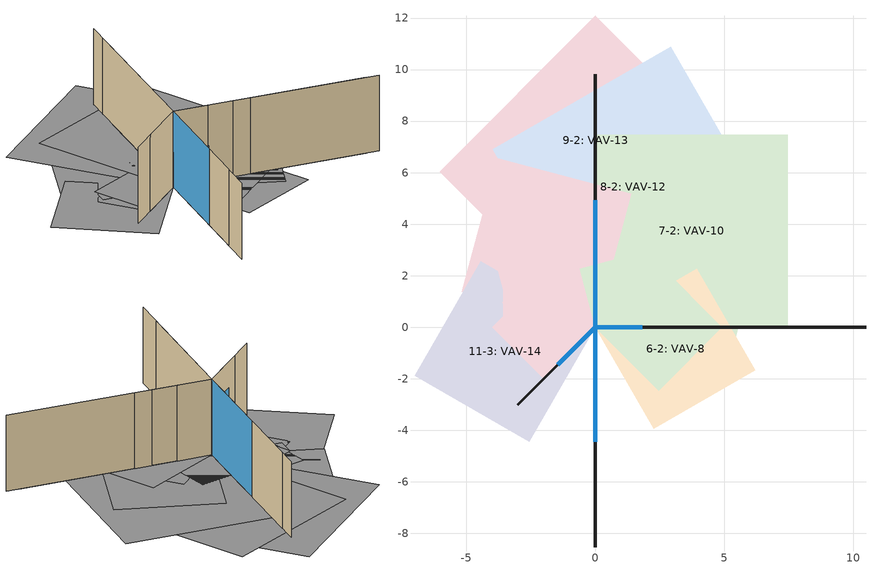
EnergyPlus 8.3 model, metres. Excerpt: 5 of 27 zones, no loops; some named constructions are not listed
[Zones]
11-3: VAV-14
 floor adiabatic (TypicalFloorInterior): -4.45,2.57 0,0 -2.57,-4.45 -7.02,-1.88 z4.79
 wall outside (MetalFrameWallU082): 0,0 0,-6.89 / 0,0 -1.45,-1.45 z4.79:8.75
 window (NFRC CW/SF): 0,0 0,-4.45 z4.79:8.75; 0,0 -1.45,-1.45 z4.79:7.39
6-2: VAV-8
 floor adiabatic (TypicalFloorInterior): 3.93,2.27 6.2,-1.66 2.27,-3.93 0,0 z4.79
 wall outside (MetalFrameWallU082): 0,0 1.76,0 / 0,0 1.76,0 z4.79:8.75
 window (NFRC CW/SF): 0,0 1.67,0 / 0,0 1.67,0 z4.79:6.45
7-2: VAV-10
 floor adiabatic (TypicalFloorInterior): 2.46,2.46 4.91,0 2.46,-2.46 0,0 z4.79; 1.19,2.06 3.25,0.87 2.06,-1.19 0,0 z4.79; 1.39,5.18 6.57,3.79 5.18,-1.39 0,0 z4.79; 7.47,7.47 7.47,0 0,0 0,7.47 z4.79; 1.66,2.87 2.26,0.61 0,0 -0.61,2.26 z4.79
 wall outside (MetalFrameWallU082): 0,0 0,-8.53 / 0,0 3.04,0 / 0,0 3.94,0 / 0,0 10.5,0 z4.79:8.75
 window (NFRC CW/SF): 0,0 0,-1.29 z4.79:6.08; 0,0 1.75,0 z4.79:6.54
8-2: VAV-12
 floor adiabatic (TypicalFloorInterior): 2.92,10.89 6.9,3.99 0,0 -3.99,6.9 z4.79
 wall outside (MetalFrameWallU082): 0,0 9.85,0 / 0,0 0,8.7 z4.79:8.75
 window (NFRC CW/SF): 0,0 1.83,0 z4.79:6.61
9-2: VAV-13
 floor adiabatic (TypicalFloorInterior): 0,12.08 6.04,6.04 0,0 -6.04,6.04 z4.79; -0.87,3.25 1.19,2.06 0,0 -2.06,1.19 z4.79; -3.79,6.56 1.39,5.18 0,0 -5.18,1.39 z4.79; 0,3.57 0,0 -3.57,0 -3.57,3.57 z4.79; -0.8,2.97 0,0 -2.97,-0.8 -3.77,2.18 z4.79; -1.32,2.29 0,0 -2.29,-1.32 -3.61,0.97 z4.79; -2,2 0,0 -2,-2 -4,0 z4.79
 wall outside (MetalFrameWallU082): 0,0 -3.02,-3.02 / 0,0 -1.97,-1.97 / 0,0 0,2.38 / 0,0 0,1.64 / 0,0 0,9.81 / 0,0 0,3.77 / 0,0 0,2.05 / 0,0 0,2.38 z4.79:8.75
 window (NFRC CW/SF): 0,0 0,4.92 z4.79:8.75
[Schedule:Week:Daily]
OfficeLightsWk: OfficeLightsSun, OfficeLightsWD, OfficeLightsWD, OfficeLightsWD, OfficeLightsWD, OfficeLightsWD, OfficeLightsSat, OfficeLightsSun, OnDay, OffDay, OfficeLightsSun, OfficeLightsSun
ManufacturingLightsWk: ManufacturingLightsSun, ManufacturingLightsWD, ManufacturingLightsWD, ManufacturingLightsWD, ManufacturingLightsWD, ManufacturingLightsWD, ManufacturingLightsSat, ManufacturingLightsSun, OnDay, OffDay, ManufacturingLightsSun, ManufacturingLightsSun
RetailLightsWk: RetailLightsSun, RetailLightsWD, RetailLightsWD, RetailLightsWD, RetailLightsWD, RetailLightsWD, RetailLightsSat, RetailLightsSun, OnDay, OffDay, RetailLightsSun, RetailLightsSun
Healthcare Process8: ScheduleDay 7, ScheduleDay 1, ScheduleDay 2, ScheduleDay 3, ScheduleDay 4, ScheduleDay 5, ScheduleDay 6, ScheduleDay 8, ScheduleDay 1, ScheduleDay 8, ScheduleDay 8, ScheduleDay 8
ManufacturingInfiltrationWk: ManufacturingInfiltrationSun, ManufacturingInfiltrationWD, ManufacturingInfiltrationWD, ManufacturingInfiltrationWD, ManufacturingInfiltrationWD, ManufacturingInfiltrationWD, ManufacturingInfiltrationSat, ManufacturingInfiltrationSun, ManufacturingInfiltrationWD, ManufacturingInfiltrationWD, ManufacturingInfiltrationSun, ManufacturingInfiltrationSun
ManufacturingReceptacleWk: ManufacturingReceptacleSun, ManufacturingReceptacleWD, ManufacturingReceptacleWD, ManufacturingReceptacleWD, ManufacturingReceptacleWD, ManufacturingReceptacleWD, ManufacturingReceptacleSat, ManufacturingReceptacleSun, OnDay, OffDay, ManufacturingReceptacleSun, ManufacturingReceptacleSun
OfficeInfiltrationWk: OfficeInfiltrationSun, OfficeInfiltrationWD, OfficeInfiltrationWD, OfficeInfiltrationWD, OfficeInfiltrationWD, OfficeInfiltrationWD, OfficeInfiltrationSat, OfficeInfiltrationSun, OfficeInfiltrationWD, OfficeInfiltrationWD, OfficeInfiltrationSun, OfficeInfiltrationSun
OfficeReceptacleWk: OfficeReceptacleSun, OfficeReceptacleWD, OfficeReceptacleWD, OfficeReceptacleWD, OfficeReceptacleWD, OfficeReceptacleWD, OfficeReceptacleSat, OfficeReceptacleSun, OnDay, OffDay, OfficeReceptacleSun, OfficeReceptacleSun
RetailInfiltrationWk: RetailInfiltrationSun, RetailInfiltrationWD, RetailInfiltrationWD, RetailInfiltrationWD, RetailInfiltrationWD, RetailInfiltrationWD, RetailInfiltrationSat, RetailInfiltrationSun, RetailInfiltrationWD, RetailInfiltrationWD, RetailInfiltrationSun, RetailInfiltrationSun
RetailReceptacleWk: RetailReceptacleSun, RetailReceptacleWD, RetailReceptacleWD, RetailReceptacleWD, RetailReceptacleWD, RetailReceptacleWD, RetailReceptacleSat, RetailReceptacleSun, OnDay, OffDay, RetailReceptacleSun, RetailReceptacleSun
RetailRefrigerationWk: RetailRefrigerationSun, RetailRefrigerationWD, RetailRefrigerationWD, RetailRefrigerationWD, RetailRefrigerationWD, RetailRefrigerationWD, RetailRefrigerationSat, RetailRefrigerationSun, RetailRefrigerationWD, RetailRefrigerationSun, RetailRefrigerationSun, RetailRefrigerationSun
Schedule:Week:Daily {98df8ab3-89ee-41c6-8e2c-8edf02859020}: {25b6229c-41b1-4be7-bffb-c5d8b7d84943}, {25b6229c-41b1-4be7-bffb-c5d8b7d84943}, {25b6229c-41b1-4be7-bffb-c5d8b7d84943}, {25b6229c-41b1-4be7-bffb-c5d8b7d84943}, {25b6229c-41b1-4be7-bffb-c5d8b7d84943}, {25b6229c-41b1-4be7-bffb-c5d8b7d84943}, {25b6229c-41b1-4be7-bffb-c5d8b7d84943}, {25b6229c-41b1-4be7-bffb-c5d8b7d84943}, {25b6229c-41b1-4be7-bffb-c5d8b7d84943}, {25b6229c-41b1-4be7-bffb-c5d8b7d84943}, {25b6229c-41b1-4be7-bffb-c5d8b7d84943}, {25b6229c-41b1-4be7-bffb-c5d8b7d84943}
Schedule:Week:Daily {e5b99443-7911-4607-9b12-11c7525f9967}: {e40d94a2-bbc0-4fb2-adbf-e4330107f41a}, {e40d94a2-bbc0-4fb2-adbf-e4330107f41a}, {e40d94a2-bbc0-4fb2-adbf-e4330107f41a}, {e40d94a2-bbc0-4fb2-adbf-e4330107f41a}, {e40d94a2-bbc0-4fb2-adbf-e4330107f41a}, {e40d94a2-bbc0-4fb2-adbf-e4330107f41a}, {e40d94a2-bbc0-4fb2-adbf-e4330107f41a}, {e40d94a2-bbc0-4fb2-adbf-e4330107f41a}, {e40d94a2-bbc0-4fb2-adbf-e4330107f41a}, {e40d94a2-bbc0-4fb2-adbf-e4330107f41a}, {e40d94a2-bbc0-4fb2-adbf-e4330107f41a}, {e40d94a2-bbc0-4fb2-adbf-e4330107f41a}
Schedule:Week:Daily {f4f8fead-8e00-4b3a-a1c7-3462b7c18819}: {ca685f56-4d8c-4293-ba1a-00f97c919544}, {ca685f56-4d8c-4293-ba1a-00f97c919544}, {ca685f56-4d8c-4293-ba1a-00f97c919544}, {ca685f56-4d8c-4293-ba1a-00f97c919544}, {ca685f56-4d8c-4293-ba1a-00f97c919544}, {ca685f56-4d8c-4293-ba1a-00f97c919544}, {ca685f56-4d8c-4293-ba1a-00f97c919544}, {ca685f56-4d8c-4293-ba1a-00f97c919544}, {ca685f56-4d8c-4293-ba1a-00f97c919544}, {ca685f56-4d8c-4293-ba1a-00f97c919544}, {ca685f56-4d8c-4293-ba1a-00f97c919544}, {ca685f56-4d8c-4293-ba1a-00f97c919544}
Schedule:Week:Daily {949fd8cf-5b1a-43aa-97ad-52008e4e8cc7}: {52792177-df65-476a-a06f-2a9a31ef3bab}, {52792177-df65-476a-a06f-2a9a31ef3bab}, {52792177-df65-476a-a06f-2a9a31ef3bab}, {52792177-df65-476a-a06f-2a9a31ef3bab}, {52792177-df65-476a-a06f-2a9a31ef3bab}, {52792177-df65-476a-a06f-2a9a31ef3bab}, {52792177-df65-476a-a06f-2a9a31ef3bab}, {52792177-df65-476a-a06f-2a9a31ef3bab}, {52792177-df65-476a-a06f-2a9a31ef3bab}, {52792177-df65-476a-a06f-2a9a31ef3bab}, {52792177-df65-476a-a06f-2a9a31ef3bab}, {52792177-df65-476a-a06f-2a9a31ef3bab}
Schedule:Week:Daily {9ac49e05-a6fd-46d2-9ac3-1bdbf224a9df}: {8adbed57-1807-4cbc-a0a7-af5bff51483b}, {8adbed57-1807-4cbc-a0a7-af5bff51483b}, {8adbed57-1807-4cbc-a0a7-af5bff51483b}, {8adbed57-1807-4cbc-a0a7-af5bff51483b}, {8adbed57-1807-4cbc-a0a7-af5bff51483b}, {8adbed57-1807-4cbc-a0a7-af5bff51483b}, {8adbed57-1807-4cbc-a0a7-af5bff51483b}, {8adbed57-1807-4cbc-a0a7-af5bff51483b}, {8adbed57-1807-4cbc-a0a7-af5bff51483b}, {8adbed57-1807-4cbc-a0a7-af5bff51483b}, {8adbed57-1807-4cbc-a0a7-af5bff51483b}, {8adbed57-1807-4cbc-a0a7-af5bff51483b}
Schedule:Week:Daily {217bf8d1-b30f-405b-8bec-241631741c4e}: {1ab5301e-0664-49c1-a7e9-0d683a929e60}, {1ab5301e-0664-49c1-a7e9-0d683a929e60}, {1ab5301e-0664-49c1-a7e9-0d683a929e60}, {1ab5301e-0664-49c1-a7e9-0d683a929e60}, {1ab5301e-0664-49c1-a7e9-0d683a929e60}, {1ab5301e-0664-49c1-a7e9-0d683a929e60}, {1ab5301e-0664-49c1-a7e9-0d683a929e60}, {1ab5301e-0664-49c1-a7e9-0d683a929e60}, {1ab5301e-0664-49c1-a7e9-0d683a929e60}, {1ab5301e-0664-49c1-a7e9-0d683a929e60}, {1ab5301e-0664-49c1-a7e9-0d683a929e60}, {1ab5301e-0664-49c1-a7e9-0d683a929e60}
Schedule:Week:Daily {9e75ed51-4070-4727-b720-c90e418293fb}: {f4edae03-a0d4-4055-a790-77bbcc0dea1f}, {f4edae03-a0d4-4055-a790-77bbcc0dea1f}, {f4edae03-a0d4-4055-a790-77bbcc0dea1f}, {f4edae03-a0d4-4055-a790-77bbcc0dea1f}, {f4edae03-a0d4-4055-a790-77bbcc0dea1f}, {f4edae03-a0d4-4055-a790-77bbcc0dea1f}, {f4edae03-a0d4-4055-a790-77bbcc0dea1f}, {f4edae03-a0d4-4055-a790-77bbcc0dea1f}, {f4edae03-a0d4-4055-a790-77bbcc0dea1f}, {f4edae03-a0d4-4055-a790-77bbcc0dea1f}, {f4edae03-a0d4-4055-a790-77bbcc0dea1f}, {f4edae03-a0d4-4055-a790-77bbcc0dea1f}
Schedule:Week:Daily {fde918fc-af90-4ad7-9a63-d3dc0b6485a6}: {ddbf2d9a-ebd0-4aac-b0de-2722d79b1d08}, {ddbf2d9a-ebd0-4aac-b0de-2722d79b1d08}, {ddbf2d9a-ebd0-4aac-b0de-2722d79b1d08}, {ddbf2d9a-ebd0-4aac-b0de-2722d79b1d08}, {ddbf2d9a-ebd0-4aac-b0de-2722d79b1d08}, {ddbf2d9a-ebd0-4aac-b0de-2722d79b1d08}, {ddbf2d9a-ebd0-4aac-b0de-2722d79b1d08}, {ddbf2d9a-ebd0-4aac-b0de-2722d79b1d08}, {ddbf2d9a-ebd0-4aac-b0de-2722d79b1d08}, {ddbf2d9a-ebd0-4aac-b0de-2722d79b1d08}, {ddbf2d9a-ebd0-4aac-b0de-2722d79b1d08}, {ddbf2d9a-ebd0-4aac-b0de-2722d79b1d08}
Schedule:Week:Daily {7b71cfd5-63e4-44dc-944d-5cea4d6ccf0f}: {c781b826-9f05-405e-a0c4-510b6216c32f}, {c781b826-9f05-405e-a0c4-510b6216c32f}, {c781b826-9f05-405e-a0c4-510b6216c32f}, {c781b826-9f05-405e-a0c4-510b6216c32f}, {c781b826-9f05-405e-a0c4-510b6216c32f}, {c781b826-9f05-405e-a0c4-510b6216c32f}, {c781b826-9f05-405e-a0c4-510b6216c32f}, {c781b826-9f05-405e-a0c4-510b6216c32f}, {c781b826-9f05-405e-a0c4-510b6216c32f}, {c781b826-9f05-405e-a0c4-510b6216c32f}, {c781b826-9f05-405e-a0c4-510b6216c32f}, {c781b826-9f05-405e-a0c4-510b6216c32f}
Schedule:Week:Daily {bbe40dcc-ac59-42f2-a1e6-411be49adad3}: {8396fb40-4174-4716-b9dc-0e7093910960}, {8396fb40-4174-4716-b9dc-0e7093910960}, {8396fb40-4174-4716-b9dc-0e7093910960}, {8396fb40-4174-4716-b9dc-0e7093910960}, {8396fb40-4174-4716-b9dc-0e7093910960}, {8396fb40-4174-4716-b9dc-0e7093910960}, {8396fb40-4174-4716-b9dc-0e7093910960}, {8396fb40-4174-4716-b9dc-0e7093910960}, {8396fb40-4174-4716-b9dc-0e7093910960}, {8396fb40-4174-4716-b9dc-0e7093910960}, {8396fb40-4174-4716-b9dc-0e7093910960}, {8396fb40-4174-4716-b9dc-0e7093910960}
Schedule:Week:Daily {aa66f45f-6cc4-4579-8e7f-1d677fa64434}: {91d9ee70-1d05-4da1-b0f0-338b93c2fbea}, {91d9ee70-1d05-4da1-b0f0-338b93c2fbea}, {91d9ee70-1d05-4da1-b0f0-338b93c2fbea}, {91d9ee70-1d05-4da1-b0f0-338b93c2fbea}, {91d9ee70-1d05-4da1-b0f0-338b93c2fbea}, {91d9ee70-1d05-4da1-b0f0-338b93c2fbea}, {91d9ee70-1d05-4da1-b0f0-338b93c2fbea}, {91d9ee70-1d05-4da1-b0f0-338b93c2fbea}, {91d9ee70-1d05-4da1-b0f0-338b93c2fbea}, {91d9ee70-1d05-4da1-b0f0-338b93c2fbea}, {91d9ee70-1d05-4da1-b0f0-338b93c2fbea}, {91d9ee70-1d05-4da1-b0f0-338b93c2fbea}
Schedule:Week:Daily {6e66f17d-ccdc-4c43-acf8-5fd03ca20006}: {32072ab4-cecd-4e82-bb70-545d39aea107}, {32072ab4-cecd-4e82-bb70-545d39aea107}, {32072ab4-cecd-4e82-bb70-545d39aea107}, {32072ab4-cecd-4e82-bb70-545d39aea107}, {32072ab4-cecd-4e82-bb70-545d39aea107}, {32072ab4-cecd-4e82-bb70-545d39aea107}, {32072ab4-cecd-4e82-bb70-545d39aea107}, {32072ab4-cecd-4e82-bb70-545d39aea107}, {32072ab4-cecd-4e82-bb70-545d39aea107}, {32072ab4-cecd-4e82-bb70-545d39aea107}, {32072ab4-cecd-4e82-bb70-545d39aea107}, {32072ab4-cecd-4e82-bb70-545d39aea107}
Schedule:Week:Daily {b79849dc-4a97-4db6-9e33-c84aa8317f21}: {07d22880-f8d2-4277-8ca0-0893f461986e}, {07d22880-f8d2-4277-8ca0-0893f461986e}, {07d22880-f8d2-4277-8ca0-0893f461986e}, {07d22880-f8d2-4277-8ca0-0893f461986e}, {07d22880-f8d2-4277-8ca0-0893f461986e}, {07d22880-f8d2-4277-8ca0-0893f461986e}, {07d22880-f8d2-4277-8ca0-0893f461986e}, {07d22880-f8d2-4277-8ca0-0893f461986e}, {07d22880-f8d2-4277-8ca0-0893f461986e}, {07d22880-f8d2-4277-8ca0-0893f461986e}, {07d22880-f8d2-4277-8ca0-0893f461986e}, {07d22880-f8d2-4277-8ca0-0893f461986e}
Schedule:Week:Daily {12c8271c-d6a1-439d-b12e-cb2c64e66ba1}: {55ff4bee-f517-48ec-8b43-cc22f8994a58}, {55ff4bee-f517-48ec-8b43-cc22f8994a58}, {55ff4bee-f517-48ec-8b43-cc22f8994a58}, {55ff4bee-f517-48ec-8b43-cc22f8994a58}, {55ff4bee-f517-48ec-8b43-cc22f8994a58}, {55ff4bee-f517-48ec-8b43-cc22f8994a58}, {55ff4bee-f517-48ec-8b43-cc22f8994a58}, {55ff4bee-f517-48ec-8b43-cc22f8994a58}, {55ff4bee-f517-48ec-8b43-cc22f8994a58}, {55ff4bee-f517-48ec-8b43-cc22f8994a58}, {55ff4bee-f517-48ec-8b43-cc22f8994a58}, {55ff4bee-f517-48ec-8b43-cc22f8994a58}
Schedule:Week:Daily {8c57fa95-5136-4ce6-bc22-4bd180ea8790}: {c3119f5a-a541-41cb-9d74-9d3b4b7f909e}, {c3119f5a-a541-41cb-9d74-9d3b4b7f909e}, {c3119f5a-a541-41cb-9d74-9d3b4b7f909e}, {c3119f5a-a541-41cb-9d74-9d3b4b7f909e}, {c3119f5a-a541-41cb-9d74-9d3b4b7f909e}, {c3119f5a-a541-41cb-9d74-9d3b4b7f909e}, {c3119f5a-a541-41cb-9d74-9d3b4b7f909e}, {c3119f5a-a541-41cb-9d74-9d3b4b7f909e}, {c3119f5a-a541-41cb-9d74-9d3b4b7f909e}, {c3119f5a-a541-41cb-9d74-9d3b4b7f909e}, {c3119f5a-a541-41cb-9d74-9d3b4b7f909e}, {c3119f5a-a541-41cb-9d74-9d3b4b7f909e}
Schedule:Week:Daily {30b30c6b-0908-4ed2-890a-befa8710e397}: {109e5e55-4453-4e81-81d8-8984e49c692f}, {109e5e55-4453-4e81-81d8-8984e49c692f}, {109e5e55-4453-4e81-81d8-8984e49c692f}, {109e5e55-4453-4e81-81d8-8984e49c692f}, {109e5e55-4453-4e81-81d8-8984e49c692f}, {109e5e55-4453-4e81-81d8-8984e49c692f}, {109e5e55-4453-4e81-81d8-8984e49c692f}, {109e5e55-4453-4e81-81d8-8984e49c692f}, {109e5e55-4453-4e81-81d8-8984e49c692f}, {109e5e55-4453-4e81-81d8-8984e49c692f}, {109e5e55-4453-4e81-81d8-8984e49c692f}, {109e5e55-4453-4e81-81d8-8984e49c692f}
Schedule:Week:Daily {33a4e27c-197a-47f1-92c3-c1632976a04c}: {4b76c67a-303f-4e38-bc96-3b3114de9d28}, {4b76c67a-303f-4e38-bc96-3b3114de9d28}, {4b76c67a-303f-4e38-bc96-3b3114de9d28}, {4b76c67a-303f-4e38-bc96-3b3114de9d28}, {4b76c67a-303f-4e38-bc96-3b3114de9d28}, {4b76c67a-303f-4e38-bc96-3b3114de9d28}, {4b76c67a-303f-4e38-bc96-3b3114de9d28}, {4b76c67a-303f-4e38-bc96-3b3114de9d28}, {4b76c67a-303f-4e38-bc96-3b3114de9d28}, {4b76c67a-303f-4e38-bc96-3b3114de9d28}, {4b76c67a-303f-4e38-bc96-3b3114de9d28}, {4b76c67a-303f-4e38-bc96-3b3114de9d28}
[Schedule:Day:Interval]
OfficeLightsSun; ManufacturingLightsSun; ManufacturingReceptacleSun; OfficeReceptacleSun: No, 01:00, 0.05, 02:00, 0.05, 03:00, 0.05, 04:00, 0.05, 05:00, 0.05, 06:00, 0.05, 07:00, 0.05, 08:00, 0.05, 09:00, 0.05, 10:00, 0.05, 11:00, 0.05, 12:00, 0.05, 13:00, 0.05, 14:00, 0.05, 15:00, 0.05, 16:00, 0.05, 17:00, 0.05, 18:00, 0.05, 19:00, 0.05, 20:00, 0.05, 21:00, 0.05, 22:00, 0.05, 23:00, 0.05, 24:00, 0.05
OfficeLightsWD: No, 01:00, 0.05, 02:00, 0.05, 03:00, 0.05, 04:00, 0.05, 05:00, 0.05, 06:00, 0.1, 07:00, 0.1, 08:00, 0.3, 09:00, 0.65, 10:00, 0.65, 11:00, 0.65, 12:00, 0.65, 13:00, 0.65, 14:00, 0.65, 15:00, 0.65, 16:00, 0.65, 17:00, 0.65, 18:00, 0.35, 19:00, 0.3, 20:00, 0.3, 21:00, 0.2, 22:00, 0.2, 23:00, 0.1, 24:00, 0.05
OfficeLightsSat; ManufacturingLightsSat; ManufacturingReceptacleSat; OfficeReceptacleSat: No, 01:00, 0.05, 02:00, 0.05, 03:00, 0.05, 04:00, 0.05, 05:00, 0.05, 06:00, 0.05, 07:00, 0.1, 08:00, 0.1, 09:00, 0.3, 10:00, 0.3, 11:00, 0.3, 12:00, 0.3, 13:00, 0.15, 14:00, 0.15, 15:00, 0.15, 16:00, 0.15, 17:00, 0.15, 18:00, 0.05, 19:00, 0.05, 20:00, 0.05, 21:00, 0.05, 22:00, 0.05, 23:00, 0.05, 24:00, 0.05
OnDay: No, 01:00, 1, 02:00, 1, 03:00, 1, 04:00, 1, 05:00, 1, 06:00, 1, 07:00, 1, 08:00, 1, 09:00, 1, 10:00, 1, 11:00, 1, 12:00, 1, 13:00, 1, 14:00, 1, 15:00, 1, 16:00, 1, 17:00, 1, 18:00, 1, 19:00, 1, 20:00, 1, 21:00, 1, 22:00, 1, 23:00, 1, 24:00, 1
OffDay: No, 01:00, 0, 02:00, 0, 03:00, 0, 04:00, 0, 05:00, 0, 06:00, 0, 07:00, 0, 08:00, 0, 09:00, 0, 10:00, 0, 11:00, 0, 12:00, 0, 13:00, 0, 14:00, 0, 15:00, 0, 16:00, 0, 17:00, 0, 18:00, 0, 19:00, 0, 20:00, 0, 21:00, 0, 22:00, 0, 23:00, 0, 24:00, 0
ManufacturingLightsWD: No, 01:00, 0.05, 02:00, 0.05, 03:00, 0.05, 04:00, 0.05, 05:00, 0.05, 06:00, 0.1, 07:00, 0.1, 08:00, 0.3, 09:00, 0.85, 10:00, 0.85, 11:00, 0.85, 12:00, 0.85, 13:00, 0.85, 14:00, 0.85, 15:00, 0.85, 16:00, 0.85, 17:00, 0.85, 18:00, 0.5, 19:00, 0.3, 20:00, 0.3, 21:00, 0.2, 22:00, 0.2, 23:00, 0.1, 24:00, 0.05
RetailLightsSun: No, 01:00, 0.05, 02:00, 0.05, 03:00, 0.05, 04:00, 0.05, 05:00, 0.05, 06:00, 0.05, 07:00, 0.05, 08:00, 0.05, 09:00, 0.1, 10:00, 0.1, 11:00, 0.4, 12:00, 0.4, 13:00, 0.55, 14:00, 0.55, 15:00, 0.55, 16:00, 0.55, 17:00, 0.55, 18:00, 0.4, 19:00, 0.2, 20:00, 0.05, 21:00, 0.05, 22:00, 0.05, 23:00, 0.05, 24:00, 0.05
RetailLightsWD: No, 01:00, 0.05, 02:00, 0.05, 03:00, 0.05, 04:00, 0.05, 05:00, 0.05, 06:00, 0.05, 07:00, 0.05, 08:00, 0.2, 09:00, 0.5, 10:00, 0.85, 11:00, 0.85, 12:00, 0.85, 13:00, 0.85, 14:00, 0.85, 15:00, 0.85, 16:00, 0.85, 17:00, 0.85, 18:00, 0.85, 19:00, 0.55, 20:00, 0.55, 21:00, 0.5, 22:00, 0.2, 23:00, 0.05, 24:00, 0.05
RetailLightsSat: No, 01:00, 0.05, 02:00, 0.05, 03:00, 0.05, 04:00, 0.05, 05:00, 0.05, 06:00, 0.05, 07:00, 0.05, 08:00, 0.1, 09:00, 0.3, 10:00, 0.55, 11:00, 0.85, 12:00, 0.85, 13:00, 0.85, 14:00, 0.85, 15:00, 0.85, 16:00, 0.85, 17:00, 0.85, 18:00, 0.85, 19:00, 0.5, 20:00, 0.3, 21:00, 0.3, 22:00, 0.1, 23:00, 0.05, 24:00, 0.05
ManufacturingInfiltrationSat; OfficeInfiltrationSat: No, 01:00, 1, 02:00, 1, 03:00, 1, 04:00, 1, 05:00, 1, 06:00, 0.25, 07:00, 0.25, 08:00, 0.25, 09:00, 0.25, 10:00, 0.25, 11:00, 0.25, 12:00, 0.25, 13:00, 0.25, 14:00, 0.25, 15:00, 0.25, 16:00, 0.25, 17:00, 0.25, 18:00, 0.25, 19:00, 0.25, 20:00, 1, 21:00, 1, 22:00, 1, 23:00, 1, 24:00, 1
ManufacturingInfiltrationSun; OfficeInfiltrationSun: No, 01:00, 1, 02:00, 1, 03:00, 1, 04:00, 1, 05:00, 1, 06:00, 0.25, 07:00, 0.25, 08:00, 0.25, 09:00, 0.25, 10:00, 0.25, 11:00, 0.25, 12:00, 0.25, 13:00, 0.25, 14:00, 0.25, 15:00, 0.25, 16:00, 0.25, 17:00, 0.25, 18:00, 0.25, 19:00, 1, 20:00, 1, 21:00, 1, 22:00, 1, 23:00, 1, 24:00, 1
ManufacturingInfiltrationWD; OfficeInfiltrationWD: No, 01:00, 1, 02:00, 1, 03:00, 1, 04:00, 1, 05:00, 1, 06:00, 0.25, 07:00, 0.25, 08:00, 0.25, 09:00, 0.25, 10:00, 0.25, 11:00, 0.25, 12:00, 0.25, 13:00, 0.25, 14:00, 0.25, 15:00, 0.25, 16:00, 0.25, 17:00, 0.25, 18:00, 0.25, 19:00, 0.25, 20:00, 0.25, 21:00, 0.25, 22:00, 0.25, 23:00, 0.25, 24:00, 0.25
ManufacturingOccupancySat; OfficeOccupancySat: No, 01:00, 0, 02:00, 0, 03:00, 0, 04:00, 0, 05:00, 0, 06:00, 0, 07:00, 0.1, 08:00, 0.1, 09:00, 0.3, 10:00, 0.3, 11:00, 0.3, 12:00, 0.3, 13:00, 0.1, 14:00, 0.1, 15:00, 0.1, 16:00, 0.1, 17:00, 0.1, 18:00, 0.05, 19:00, 0.05, 20:00, 0, 21:00, 0, 22:00, 0, 23:00, 0, 24:00, 0
ManufacturingOccupancySun; OfficeOccupancySun: No, 01:00, 0, 02:00, 0, 03:00, 0, 04:00, 0, 05:00, 0, 06:00, 0, 07:00, 0.05, 08:00, 0.05, 09:00, 0.05, 10:00, 0.05, 11:00, 0.05, 12:00, 0.05, 13:00, 0.05, 14:00, 0.05, 15:00, 0.05, 16:00, 0.05, 17:00, 0.05, 18:00, 0.05, 19:00, 0, 20:00, 0, 21:00, 0, 22:00, 0, 23:00, 0, 24:00, 0
ManufacturingOccupancyWD; OfficeOccupancyWD: No, 01:00, 0, 02:00, 0, 03:00, 0, 04:00, 0, 05:00, 0, 06:00, 0, 07:00, 0.1, 08:00, 0.2, 09:00, 0.95, 10:00, 0.95, 11:00, 0.95, 12:00, 0.95, 13:00, 0.5, 14:00, 0.95, 15:00, 0.95, 16:00, 0.95, 17:00, 0.95, 18:00, 0.3, 19:00, 0.1, 20:00, 0.1, 21:00, 0.1, 22:00, 0.1, 23:00, 0.05, 24:00, 0.05
ManufacturingReceptacleWD; OfficeReceptacleWD: No, 01:00, 0.05, 02:00, 0.05, 03:00, 0.05, 04:00, 0.05, 05:00, 0.05, 06:00, 0.1, 07:00, 0.1, 08:00, 0.3, 09:00, 0.9, 10:00, 0.9, 11:00, 0.9, 12:00, 0.9, 13:00, 0.9, 14:00, 0.9, 15:00, 0.9, 16:00, 0.9, 17:00, 0.9, 18:00, 0.5, 19:00, 0.3, 20:00, 0.3, 21:00, 0.2, 22:00, 0.2, 23:00, 0.1, 24:00, 0.05
RetailInfiltrationSat: No, 01:00, 1, 02:00, 1, 03:00, 1, 04:00, 1, 05:00, 1, 06:00, 1, 07:00, 0.25, 08:00, 0.25, 09:00, 0.25, 10:00, 0.25, 11:00, 0.25, 12:00, 0.25, 13:00, 0.25, 14:00, 0.25, 15:00, 0.25, 16:00, 0.25, 17:00, 0.25, 18:00, 0.25, 19:00, 0.25, 20:00, 0.25, 21:00, 0.25, 22:00, 0.25, 23:00, 1, 24:00, 1
RetailInfiltrationSun: No, 01:00, 1, 02:00, 1, 03:00, 1, 04:00, 1, 05:00, 1, 06:00, 1, 07:00, 1, 08:00, 1, 09:00, 0.25, 10:00, 0.25, 11:00, 0.25, 12:00, 0.25, 13:00, 0.25, 14:00, 0.25, 15:00, 0.25, 16:00, 0.25, 17:00, 0.25, 18:00, 0.25, 19:00, 0.25, 20:00, 1, 21:00, 1, 22:00, 1, 23:00, 1, 24:00, 1
RetailInfiltrationWD: No, 01:00, 1, 02:00, 1, 03:00, 1, 04:00, 1, 05:00, 1, 06:00, 1, 07:00, 0.25, 08:00, 0.25, 09:00, 0.25, 10:00, 0.25, 11:00, 0.25, 12:00, 0.25, 13:00, 0.25, 14:00, 0.25, 15:00, 0.25, 16:00, 0.25, 17:00, 0.25, 18:00, 0.25, 19:00, 0.25, 20:00, 0.25, 21:00, 0.25, 22:00, 1, 23:00, 1, 24:00, 1
RetailOccupancySat: No, 01:00, 0, 02:00, 0, 03:00, 0, 04:00, 0, 05:00, 0, 06:00, 0, 07:00, 0, 08:00, 0.1, 09:00, 0.2, 10:00, 0.5, 11:00, 0.6, 12:00, 0.8, 13:00, 0.8, 14:00, 0.8, 15:00, 0.8, 16:00, 0.8, 17:00, 0.8, 18:00, 0.6, 19:00, 0.2, 20:00, 0.2, 21:00, 0.2, 22:00, 0.1, 23:00, 0, 24:00, 0
RetailOccupancySun: No, 01:00, 0, 02:00, 0, 03:00, 0, 04:00, 0, 05:00, 0, 06:00, 0, 07:00, 0, 08:00, 0, 09:00, 0, 10:00, 0.1, 11:00, 0.2, 12:00, 0.2, 13:00, 0.4, 14:00, 0.4, 15:00, 0.4, 16:00, 0.4, 17:00, 0.4, 18:00, 0.2, 19:00, 0.1, 20:00, 0, 21:00, 0, 22:00, 0, 23:00, 0, 24:00, 0
RetailOccupancyWD: No, 01:00, 0, 02:00, 0, 03:00, 0, 04:00, 0, 05:00, 0, 06:00, 0, 07:00, 0, 08:00, 0.1, 09:00, 0.2, 10:00, 0.5, 11:00, 0.5, 12:00, 0.7, 13:00, 0.7, 14:00, 0.7, 15:00, 0.7, 16:00, 0.8, 17:00, 0.7, 18:00, 0.5, 19:00, 0.5, 20:00, 0.3, 21:00, 0.3, 22:00, 0, 23:00, 0, 24:00, 0
RetailReceptacleSat: No, 01:00, 0.05, 02:00, 0.05, 03:00, 0.05, 04:00, 0.05, 05:00, 0.05, 06:00, 0.05, 07:00, 0.05, 08:00, 0.1, 09:00, 0.3, 10:00, 0.6, 11:00, 0.9, 12:00, 0.9, 13:00, 0.9, 14:00, 0.9, 15:00, 0.9, 16:00, 0.9, 17:00, 0.9, 18:00, 0.9, 19:00, 0.5, 20:00, 0.3, 21:00, 0.3, 22:00, 0.1, 23:00, 0.05, 24:00, 0.05
RetailReceptacleSun: No, 01:00, 0.05, 02:00, 0.05, 03:00, 0.05, 04:00, 0.05, 05:00, 0.05, 06:00, 0.05, 07:00, 0.05, 08:00, 0.05, 09:00, 0.1, 10:00, 0.1, 11:00, 0.4, 12:00, 0.4, 13:00, 0.6, 14:00, 0.6, 15:00, 0.6, 16:00, 0.6, 17:00, 0.6, 18:00, 0.4, 19:00, 0.2, 20:00, 0.05, 21:00, 0.05, 22:00, 0.05, 23:00, 0.05, 24:00, 0.05
RetailReceptacleWD: No, 01:00, 0.05, 02:00, 0.05, 03:00, 0.05, 04:00, 0.05, 05:00, 0.05, 06:00, 0.05, 07:00, 0.05, 08:00, 0.2, 09:00, 0.5, 10:00, 0.9, 11:00, 0.9, 12:00, 0.9, 13:00, 0.9, 14:00, 0.9, 15:00, 0.9, 16:00, 0.9, 17:00, 0.9, 18:00, 0.9, 19:00, 0.6, 20:00, 0.6, 21:00, 0.5, 22:00, 0.2, 23:00, 0.05, 24:00, 0.05
RetailRefrigerationSat; RetailRefrigerationSun; RetailRefrigerationWD: No, 01:00, 0.9, 02:00, 0.9, 03:00, 0.9, 04:00, 0.9, 05:00, 0.9, 06:00, 0.9, 07:00, 0.9, 08:00, 0.9, 09:00, 0.9, 10:00, 0.9, 11:00, 0.9, 12:00, 0.9, 13:00, 0.9, 14:00, 0.9, 15:00, 0.9, 16:00, 0.9, 17:00, 0.9, 18:00, 0.9, 19:00, 0.9, 20:00, 0.9, 21:00, 0.9, 22:00, 0.9, 23:00, 0.9, 24:00, 0.9
ScheduleDay 1; ScheduleDay 2; ScheduleDay 3; ScheduleDay 4; ScheduleDay 5: No, 01:00, 0.1, 02:00, 0.1, 03:00, 0.1, 04:00, 0.1, 05:00, 0.1, 06:00, 0.1, 07:00, 0.1, 08:00, 0.5, 09:00, 0.9, 10:00, 0.9, 11:00, 0.9, 12:00, 0.9, 13:00, 0.9, 14:00, 0.9, 15:00, 0.9, 16:00, 0.9, 17:00, 0.3, 18:00, 0.3, 19:00, 0.3, 20:00, 0.3, 21:00, 0.3, 22:00, 0.3, 23:00, 0.3, 24:00, 0.1
ScheduleDay 6: No, 01:00, 0.1, 02:00, 0.1, 03:00, 0.1, 04:00, 0.1, 05:00, 0.1, 06:00, 0.1, 07:00, 0.1, 08:00, 0.2, 09:00, 0.4, 10:00, 0.4, 11:00, 0.4, 12:00, 0.4, 13:00, 0.4, 14:00, 0.4, 15:00, 0.4, 16:00, 0.4, 17:00, 0.4, 18:00, 0.4, 19:00, 0.1, 20:00, 0.1, 21:00, 0.1, 22:00, 0.1, 23:00, 0.1, 24:00, 0.1
ScheduleDay 7; ScheduleDay 8: No, 01:00, 0.05, 02:00, 0.05, 03:00, 0.05, 04:00, 0.05, 05:00, 0.05, 06:00, 0.05, 07:00, 0.05, 08:00, 0.05, 09:00, 0.1, 10:00, 0.1, 11:00, 0.1, 12:00, 0.1, 13:00, 0.1, 14:00, 0.1, 15:00, 0.1, 16:00, 0.1, 17:00, 0.05, 18:00, 0.05, 19:00, 0.05, 20:00, 0.05, 21:00, 0.05, 22:00, 0.05, 23:00, 0.05, 24:00, 0.05
WaterMainCZ03Apr: No, 01:00, 12.0556, 02:00, 12.0556, 03:00, 12.0556, 04:00, 12.0556, 05:00, 12.0556, 06:00, 12.0556, 07:00, 12.0556, 08:00, 12.0556, 09:00, 12.0556, 10:00, 12.0556, 11:00, 12.0556, 12:00, 12.0556, 13:00, 12.0556, 14:00, 12.0556, 15:00, 12.0556, 16:00, 12.0556, 17:00, 12.0556, 18:00, 12.0556, 19:00, 12.0556, 20:00, 12.0556, 21:00, 12.0556, 22:00, 12.0556, 23:00, 12.0556, 24:00, 12.0556
WaterMainCZ03Aug: No, 01:00, 13.7222, 02:00, 13.7222, 03:00, 13.7222, 04:00, 13.7222, 05:00, 13.7222, 06:00, 13.7222, 07:00, 13.7222, 08:00, 13.7222, 09:00, 13.7222, 10:00, 13.7222, 11:00, 13.7222, 12:00, 13.7222, 13:00, 13.7222, 14:00, 13.7222, 15:00, 13.7222, 16:00, 13.7222, 17:00, 13.7222, 18:00, 13.7222, 19:00, 13.7222, 20:00, 13.7222, 21:00, 13.7222, 22:00, 13.7222, 23:00, 13.7222, 24:00, 13.7222
WaterMainCZ03Dec; WaterMainCZ03May: No, 01:00, 11.9444, 02:00, 11.9444, 03:00, 11.9444, 04:00, 11.9444, 05:00, 11.9444, 06:00, 11.9444, 07:00, 11.9444, 08:00, 11.9444, 09:00, 11.9444, 10:00, 11.9444, 11:00, 11.9444, 12:00, 11.9444, 13:00, 11.9444, 14:00, 11.9444, 15:00, 11.9444, 16:00, 11.9444, 17:00, 11.9444, 18:00, 11.9444, 19:00, 11.9444, 20:00, 11.9444, 21:00, 11.9444, 22:00, 11.9444, 23:00, 11.9444, 24:00, 11.9444
WaterMainCZ03Feb: No, 01:00, 11.2222, 02:00, 11.2222, 03:00, 11.2222, 04:00, 11.2222, 05:00, 11.2222, 06:00, 11.2222, 07:00, 11.2222, 08:00, 11.2222, 09:00, 11.2222, 10:00, 11.2222, 11:00, 11.2222, 12:00, 11.2222, 13:00, 11.2222, 14:00, 11.2222, 15:00, 11.2222, 16:00, 11.2222, 17:00, 11.2222, 18:00, 11.2222, 19:00, 11.2222, 20:00, 11.2222, 21:00, 11.2222, 22:00, 11.2222, 23:00, 11.2222, 24:00, 11.2222
WaterMainCZ03Jan: No, 01:00, 11.3333, 02:00, 11.3333, 03:00, 11.3333, 04:00, 11.3333, 05:00, 11.3333, 06:00, 11.3333, 07:00, 11.3333, 08:00, 11.3333, 09:00, 11.3333, 10:00, 11.3333, 11:00, 11.3333, 12:00, 11.3333, 13:00, 11.3333, 14:00, 11.3333, 15:00, 11.3333, 16:00, 11.3333, 17:00, 11.3333, 18:00, 11.3333, 19:00, 11.3333, 20:00, 11.3333, 21:00, 11.3333, 22:00, 11.3333, 23:00, 11.3333, 24:00, 11.3333
WaterMainCZ03Jul: No, 01:00, 13.3333, 02:00, 13.3333, 03:00, 13.3333, 04:00, 13.3333, 05:00, 13.3333, 06:00, 13.3333, 07:00, 13.3333, 08:00, 13.3333, 09:00, 13.3333, 10:00, 13.3333, 11:00, 13.3333, 12:00, 13.3333, 13:00, 13.3333, 14:00, 13.3333, 15:00, 13.3333, 16:00, 13.3333, 17:00, 13.3333, 18:00, 13.3333, 19:00, 13.3333, 20:00, 13.3333, 21:00, 13.3333, 22:00, 13.3333, 23:00, 13.3333, 24:00, 13.3333
WaterMainCZ03Jun; WaterMainCZ03Nov: No, 01:00, 13.0556, 02:00, 13.0556, 03:00, 13.0556, 04:00, 13.0556, 05:00, 13.0556, 06:00, 13.0556, 07:00, 13.0556, 08:00, 13.0556, 09:00, 13.0556, 10:00, 13.0556, 11:00, 13.0556, 12:00, 13.0556, 13:00, 13.0556, 14:00, 13.0556, 15:00, 13.0556, 16:00, 13.0556, 17:00, 13.0556, 18:00, 13.0556, 19:00, 13.0556, 20:00, 13.0556, 21:00, 13.0556, 22:00, 13.0556, 23:00, 13.0556, 24:00, 13.0556
WaterMainCZ03Mar: No, 01:00, 11.7222, 02:00, 11.7222, 03:00, 11.7222, 04:00, 11.7222, 05:00, 11.7222, 06:00, 11.7222, 07:00, 11.7222, 08:00, 11.7222, 09:00, 11.7222, 10:00, 11.7222, 11:00, 11.7222, 12:00, 11.7222, 13:00, 11.7222, 14:00, 11.7222, 15:00, 11.7222, 16:00, 11.7222, 17:00, 11.7222, 18:00, 11.7222, 19:00, 11.7222, 20:00, 11.7222, 21:00, 11.7222, 22:00, 11.7222, 23:00, 11.7222, 24:00, 11.7222
WaterMainCZ03Oct: No, 01:00, 13.9444, 02:00, 13.9444, 03:00, 13.9444, 04:00, 13.9444, 05:00, 13.9444, 06:00, 13.9444, 07:00, 13.9444, 08:00, 13.9444, 09:00, 13.9444, 10:00, 13.9444, 11:00, 13.9444, 12:00, 13.9444, 13:00, 13.9444, 14:00, 13.9444, 15:00, 13.9444, 16:00, 13.9444, 17:00, 13.9444, 18:00, 13.9444, 19:00, 13.9444, 20:00, 13.9444, 21:00, 13.9444, 22:00, 13.9444, 23:00, 13.9444, 24:00, 13.9444
WaterMainCZ03Sep: No, 01:00, 13.6667, 02:00, 13.6667, 03:00, 13.6667, 04:00, 13.6667, 05:00, 13.6667, 06:00, 13.6667, 07:00, 13.6667, 08:00, 13.6667, 09:00, 13.6667, 10:00, 13.6667, 11:00, 13.6667, 12:00, 13.6667, 13:00, 13.6667, 14:00, 13.6667, 15:00, 13.6667, 16:00, 13.6667, 17:00, 13.6667, 18:00, 13.6667, 19:00, 13.6667, 20:00, 13.6667, 21:00, 13.6667, 22:00, 13.6667, 23:00, 13.6667, 24:00, 13.6667
{07d22880-f8d2-4277-8ca0-0893f461986e}; {109e5e55-4453-4e81-81d8-8984e49c692f}; {25b6229c-41b1-4be7-bffb-c5d8b7d84943}; {32072ab4-cecd-4e82-bb70-545d39aea107}; {330d92a1-0406-4549-b949-93eb2f31c876}; {4b76c67a-303f-4e38-bc96-3b3114de9d28}; {55ff4bee-f517-48ec-8b43-cc22f8994a58}; {96756888-f260-42e6-8b0b-52c952b6f0aa}; {a7ed0d72-b329-41da-af1e-b12e3afee180}; {ca685f56-4d8c-4293-ba1a-00f97c919544}; {e40d94a2-bbc0-4fb2-adbf-e4330107f41a}: No, 24:00, 131.882
{099b14e8-3930-4314-9f96-cfcf1231fe83}: No, 24:00, 331.17
{17f4c9b2-40a1-46a2-a86c-2d4a3346f106}; {6d737cb7-f081-462c-80d4-da473919b250}; {8396fb40-4174-4716-b9dc-0e7093910960}; {91d9ee70-1d05-4da1-b0f0-338b93c2fbea}; {b3654096-d780-4777-92e3-fcae0b681c55}; {c3119f5a-a541-41cb-9d74-9d3b4b7f909e}; {c781b826-9f05-405e-a0c4-510b6216c32f}: No, 24:00, 146.536
{1ab5301e-0664-49c1-a7e9-0d683a929e60}; {52792177-df65-476a-a06f-2a9a31ef3bab}; {ddbf2d9a-ebd0-4aac-b0de-2722d79b1d08}; {f4edae03-a0d4-4055-a790-77bbcc0dea1f}: No, 24:00, 117.228
{49658ed7-dcbb-45e5-9e0e-09fce3b117c2}: No, 24:00, 213.942
{8adbed57-1807-4cbc-a0a7-af5bff51483b}: No, 24:00, 161.189
{9de50c02-e671-4fa4-970c-eab176e9c8f4}: No, 24:00, 219.803
